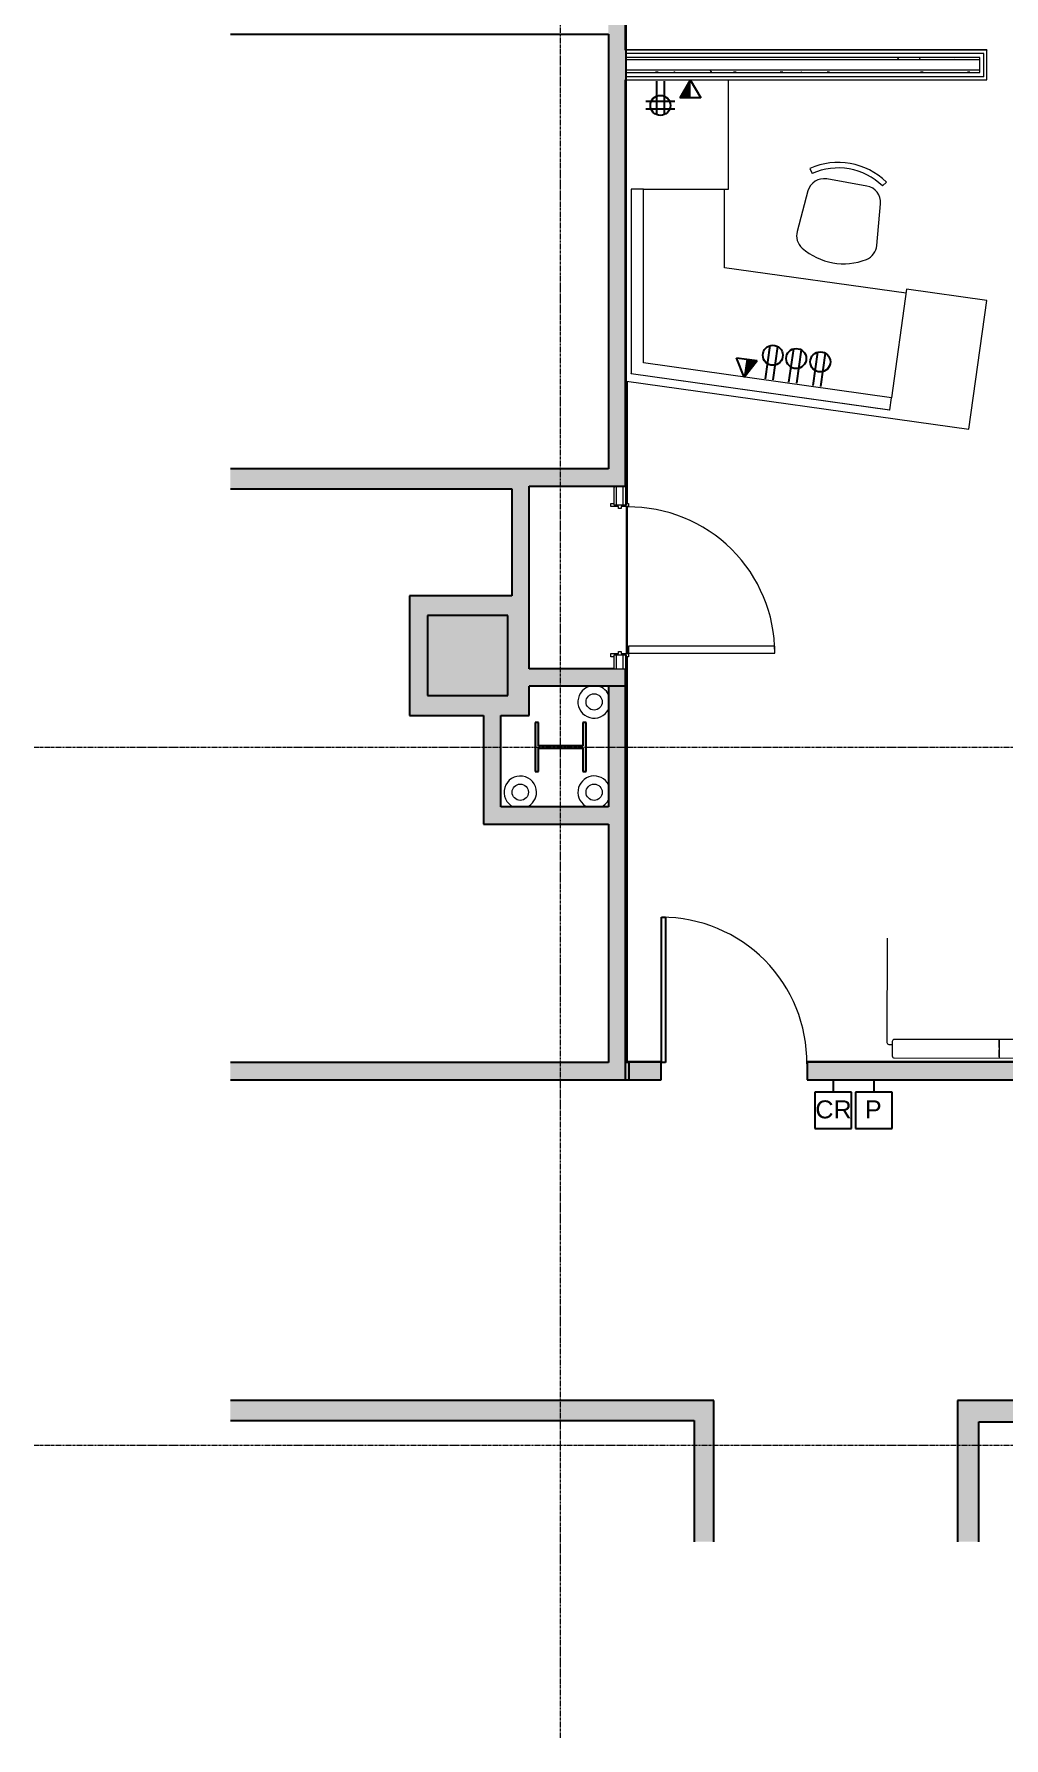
# Model space of a CAD drawing. Header units: inches. Extents: x -610 to 219, y 1022 to 1725.
# Drawn here: x -610 to -371.1, y 1021.9 to 1441.7 of the extents above; entities that cross this region are included whole.
import ezdxf

# ---------------------------------------------------------------- set-up
doc = ezdxf.new("R2010")
doc.units = ezdxf.units.IN
doc.header["$MEASUREMENT"] = 0
doc.linetypes.add('Grid Line 1_2_', pattern=[0.875, 0.5, -0.125, 0.125, -0.125])
for name, color, linetype, lineweight in [('A-ANNO-NOTE', 131, 'Continuous', 9), ('A-DETL', 90, 'Continuous', 9), ('A-DOOR', 31, 'Continuous', 18), ('A-WALL', 113, 'Continuous', 18), ('A-WALL-PATT', 111, 'Continuous', 18), ('I-FURN', 30, 'Continuous', 9), ('I-WALL', 2, 'Continuous', 18), ('Q-CASE', 31, 'Continuous', 9), ('S-COLS', 52, 'Continuous', 18), ('S-GRID', 1, 'Continuous', 9)]:
    doc.layers.add(name, color=color, linetype=linetype, lineweight=lineweight)
doc.styles.add('Arial', font='arial.ttf', dxfattribs={"height": 4.425898})
pattern_1 = [(0, (0, 0), (15.36, 3.84), [0.634, -10.886, 0.634, -10.886, -61.44]), (0, (0, 0), (15.36, 3.84), [-23.04, 0.634, -22.406, 0.634, -10.886, -26.88]), (0, (0, 0), (15.36, 3.84), [-57.6, 0.634, -7.046, 0.634, -18.566]), (120, (5.76, 1.92), (-11.005538, 11.38215), [0.634, -10.886, 0.634, -10.886, -61.44]), (120, (5.76, 1.92), (-11.005538, 11.38215), [-23.04, 0.634, -22.406, 0.634, -10.886, -26.88]), (120, (5.76, 1.92), (-11.005538, 11.38215), [-57.6, 0.634, -7.046, 0.634, -18.566]), (240, (7.68, 9.6), (-4.354462, -15.22215), [0.634, -10.886, 0.634, -10.886, -61.44]), (240, (7.68, 9.6), (-4.354462, -15.22215), [-23.04, 0.634, -22.406, 0.634, -10.886, -26.88]), (240, (7.68, 9.6), (-4.354462, -15.22215), [-57.6, 0.634, -7.046, 0.634, -18.566])]

# ---------------------------------------------------------------- blocks, each defined once
blk = doc.blocks.new('F-Chairs - Side 01-3064985-FIRST FLOOR POWER _ SIGNAL')
at = {"layer": 'I-FURN'}
for p, q in [((-9.57, -3.52), (-8.8, -4.64)), ((8.8, -4.64), (9.57, -3.52)), ((5.02, -5.32), (-5.02, -5.32)), ((-9.07, -9.03), (-9.96, -19.32)), ((9.96, -19.32), (9.07, -9.03))]:
    blk.add_line(p, q, dxfattribs=at)
for centre, radius, start, end in [((0, -17.51), 16.94, 55.6197, 124.3803), ((0, -17.51), 15.59, 55.6197, 124.3803), ((-5.02, -9.38), 4.06, 90, 175.0303), ((5.02, -9.38), 4.06, 4.9697, 90), ((-5.91, -19.67), 4.06, 175.0303, 238.407), ((5.91, -19.67), 4.06, 301.593, 4.9697), ((0, -10.06), 15.35, 238.407, 301.593)]:
    blk.add_arc(centre, radius, start, end, dxfattribs=at)
blk = doc.blocks.new('HighTower_Arlo_LowBack - Sofa-4598288-FIRST FLOOR POWER _ SIGNAL')
at = {"layer": 'I-FURN'}
for p, q in [((-39.43, 14), (-39.43, 10.44)), ((38.93, 14.5), (-38.93, 14.5)), ((-13.14, 12.16), (-13.14, 14.42)), ((-13.14, 14.22), (-13.14, 14.42)), ((-13.14, 14.22), (-13.14, 12.52)), ((13.14, 12.16), (13.14, 14.42)), ((13.14, 14.22), (13.14, 14.42)), ((13.14, 14.22), (13.14, 12.52)), ((39.43, 10.44), (39.43, 14)), ((-40.75, -15), (-40.75, 10.66)), ((-40.25, 11.16), (-39.43, 11.16)), ((-38.93, 9.94), (38.93, 9.94)), ((-13.14, 12.23), (-13.14, 12.52)), ((-13.14, 9.98), (-13.14, 12.23)), ((-13.14, 11.87), (-13.14, 12.16)), ((-13.14, 11.87), (-13.14, 10.18)), ((-13.14, 10.18), (-13.14, 9.98)), ((13.14, 12.23), (13.14, 12.52)), ((13.14, 9.98), (13.14, 12.23)), ((13.14, 11.87), (13.14, 12.16)), ((13.14, 11.87), (13.14, 10.18)), ((13.14, 10.18), (13.14, 9.98)), ((40.25, 11.16), (39.43, 11.16)), ((40.75, -15), (40.75, 10.66))]:
    blk.add_line(p, q, dxfattribs=at)
for centre, start, end in [((-38.93, 14), 90, 180), ((38.93, 14), 0, 90), ((-40.25, 10.66), 90, 180), ((-38.93, 10.44), 180, 270), ((38.93, 10.44), 270, 0), ((40.25, 10.66), 0, 90)]:
    blk.add_arc(centre, 0.5, start, end, dxfattribs=at)
blk = doc.blocks.new('Reception Desk - Reception Desk-4692453-FIRST FLOOR POWER _ SIGNAL')
at = {"layer": 'Q-CASE'}
for p, q in [((3289.97, 738.81), (3285.52, 707.13)), ((3374.22, 726.97), (3289.97, 738.81)), ((3305.26, 704.35), (3309.02, 731.1)), ((3309.43, 734.07), (3309.02, 731.1)), ((3309.02, 731.1), (3370.1, 722.51)), ((3309.43, 734.07), (3309.44, 734.12)), ((3373.1, 725.12), (3309.43, 734.07)), ((3309.44, 734.12), (3373.1, 725.17)), ((3370.1, 722.51), (3370.1, 679.72)), ((3373.1, 725.17), (3373.1, 725.12)), ((3373.1, 679.72), (3373.1, 725.12)), ((3285.52, 707.13), (3305.26, 704.35)), ((3305.4, 705.35), (3350.1, 699.07)), ((3350.1, 699.07), (3350.1, 679.72)), ((3370.1, 679.72), (3349.1, 679.72)), ((3349.1, 679.72), (3349.1, 652.75)), ((3370.1, 679.72), (3373.1, 679.72))]:
    blk.add_line(p, q, dxfattribs=at)
blk = doc.blocks.new('Concrete-Rectangular-Column - 19_75 X 19_75-4626729-FIRST FLOOR POWER _ SIGNAL')
at = {"layer": 'S-COLS'}
blk.add_hatch(color=250, dxfattribs=at).paths.add_polyline_path([(9.875, -9.875), (9.875, 9.875), (-9.875, 9.875), (-9.875, -9.875)], flags=0)
at = {"layer": 'S-COLS', "color": 8, "lineweight": 30}
for p, q in [((9.875, 9.875), (-9.875, 9.875)), ((-9.875, 9.875), (-9.875, -9.875)), ((9.875, -9.875), (9.875, 9.875)), ((-9.875, -9.875), (9.875, -9.875))]:
    blk.add_line(p, q, dxfattribs=at)
blk = doc.blocks.new('W-Wide Flange-Column - W12X87-4624905-FIRST FLOOR POWER _ SIGNAL')
at = {"layer": 'S-COLS'}
blk.add_hatch(color=250, dxfattribs=at).paths.add_polyline_path([(-6.05, -5.44), (-6.05, -6.25), (6.05, -6.25), (6.05, -5.44), (0.2575, -5.44), (0.2575, 5.44), (6.05, 5.44), (6.05, 6.25), (-6.05, 6.25), (-6.05, 5.44), (-0.2575, 5.44), (-0.2575, -5.44)], flags=0)
at = {"layer": 'S-COLS', "color": 8, "lineweight": 30}
for p, q in [((6.05, 6.25), (-6.05, 6.25)), ((-6.05, 6.25), (-6.05, 5.44)), ((-6.05, 5.44), (-0.2575, 5.44)), ((-0.2575, 5.44), (-0.2575, -5.44)), ((0.2575, -5.44), (0.2575, 5.44)), ((0.2575, 5.44), (6.05, 5.44)), ((6.05, 5.44), (6.05, 6.25)), ((-0.2575, -5.44), (-6.05, -5.44)), ((-6.05, -5.44), (-6.05, -6.25)), ((-6.05, -6.25), (6.05, -6.25)), ((6.05, -5.44), (0.2575, -5.44)), ((6.05, -6.25), (6.05, -5.44))]:
    blk.add_line(p, q, dxfattribs=at)
blk = doc.blocks.new('Single Flush_No Glass - 3_-0_x8_-0_-4690381-FIRST FLOOR POWER _ SIGNAL')
at = {"layer": 'A-DOOR'}
for p, q in [((20.24, 38.28), (20.24, 2.28)), ((21.99, 38.28), (20.24, 38.28)), ((21.99, 2.28), (21.99, 38.28)), ((20.24, 2.28), (21.99, 2.28))]:
    blk.add_line(p, q, dxfattribs=at)
at = {"layer": 'A-DOOR', "lineweight": 9}
for p, q in [((-14.88, 2.28), (-14.13, 2.28)), ((-14.88, 1.78), (-14.88, 2.28)), ((-14.13, 2.28), (-14.13, 0.4)), ((-14.13, 0.4), (-13.63, 0.4)), ((-13.63, 0.4), (-13.63, -0.22)), ((21.62, 0.4), (22.12, 0.4)), ((21.62, -0.22), (21.62, 0.4)), ((22.12, 2.28), (22.87, 2.28)), ((22.12, 0.4), (22.12, 2.28)), ((22.87, 2.28), (22.87, 1.78)), ((-14.88, -2.1), (-14.88, -1.35)), ((-14.13, -2.1), (-14.88, -2.1)), ((-14.13, -0.22), (-14.13, -2.1)), ((-13.63, -0.22), (-14.13, -0.22)), ((22.12, -0.22), (21.62, -0.22)), ((22.12, -2.1), (22.12, -0.22)), ((22.87, -2.1), (22.12, -2.1)), ((22.87, -1.35), (22.87, -2.1))]:
    blk.add_line(p, q, dxfattribs=at)
blk.add_arc((21.99, 2.28), 36, 90, 180.5, dxfattribs=at)
blk = doc.blocks.new('Single Glass Door - 36_ x 96_-4851675-FIRST FLOOR POWER _ SIGNAL')
at = {"layer": 'A-DOOR', "lineweight": 30}
for p, q in [((16.90625, -2.125), (17.90625, -2.125)), ((16.90625, -37.9375), (16.90625, -2.125)), ((17.90625, -2.125), (17.90625, -37.9375)), ((17.90625, -37.9375), (16.90625, -37.9375))]:
    blk.add_line(p, q, dxfattribs=at)
at = {"layer": 'A-DOOR', "lineweight": 9}
blk.add_arc((17.90625, -2.125), 35.8125, 179.5, 270, dxfattribs=at)

msp = doc.modelspace()

# ---------------------------------------------------------------- hatches: boundary and pattern name
at = {"layer": 'A-ANNO-NOTE'}
for points in [[(-448.37, 1425.94), (-448.37, 1430.41), (-450.95, 1425.94)], [(-435.08, 1357.16), (-431.9, 1361.22), (-434.46, 1361.58)]]:
    msp.add_hatch(color=256, dxfattribs=at).paths.add_polyline_path(points, flags=0)
at = {"layer": 'A-WALL-PATT', "lineweight": 9}
for points in [[(-464.31, 1334.54), (-464.31, 1679.79), (-468.56, 1679.79), (-468.56, 1334.54)], [(-492.31, 1329.66), (-492.31, 1334.54), (-561.64, 1334.54), (-561.64, 1329.66)], [(-492.31, 1303.29), (-488.06, 1303.29), (-488.06, 1334.54), (-492.31, 1334.54), (-492.31, 1329.66)], [(-467.19, 1330.29), (-464.31, 1330.29), (-464.31, 1334.54), (-488.06, 1334.54), (-488.06, 1330.29), (-471.56, 1330.29)], [(-517.56, 1298.04), (-513.06, 1298.04), (-513.06, 1298.47), (-493.31, 1298.47), (-493.31, 1298.04), (-488.06, 1298.04), (-488.06, 1303.29), (-517.56, 1303.29)], [(-513.06, 1273.79), (-512.31, 1273.79), (-512.31, 1278.72), (-513.06, 1278.72), (-513.06, 1298.04), (-517.56, 1298.04), (-517.56, 1273.79)], [(-488.06, 1279.04), (-488.06, 1298.04), (-493.31, 1298.04), (-493.31, 1279.04)], [(-464.31, 1281.04), (-464.31, 1285.29), (-488.06, 1285.29), (-488.06, 1281.04), (-471.56, 1281.04)], [(-464.31, 1216.1), (-464.31, 1281.04), (-468.56, 1281.04), (-468.56, 1216.1)], [(-499.31, 1273.79), (-488.06, 1273.79), (-488.06, 1279.04), (-493.31, 1279.04), (-493.31, 1278.72), (-512.31, 1278.72), (-512.31, 1273.79)], [(-495.06, 1251.29), (-495.06, 1273.79), (-499.31, 1273.79), (-499.31, 1251.29)], [(-468.56, 1247.04), (-468.56, 1251.29), (-499.31, 1251.29), (-499.31, 1247.04), (-471.56, 1247.04)], [(-464.31, 1188.29), (-464.31, 1216.1), (-468.56, 1216.1), (-468.56, 1188.29)], [(-463.44, 1184.04), (-463.44, 1188.29), (-561.64, 1188.29), (-561.64, 1184.04)], [(-447.44, 1100.16), (-442.56, 1100.16), (-442.56, 1105.04), (-561.64, 1105.04), (-561.64, 1100.16)], [(-233.31, 1099.79), (-233.31, 1105.04), (-382.56, 1105.04), (-382.56, 1099.79), (-291.41, 1099.79)], [(-442.56, 1070.28), (-442.56, 1100.16), (-447.44, 1100.16), (-447.44, 1070.28)], [(-382.56, 1070.28), (-377.31, 1070.28), (-377.31, 1099.79), (-382.56, 1099.79)]]:
    msp.add_hatch(color=7, dxfattribs=at).paths.add_polyline_path(points, flags=0)
h = msp.add_hatch(dxfattribs=at)
h.set_pattern_fill('FP_1', color=256, style=0, pattern_type=2)
h.set_pattern_definition(pattern_1)
h.paths.add_polyline_path([(-377.11, 1435.29), (-377.11, 1435.91), (-464.31, 1435.91), (-464.31, 1435.29), (-381.49, 1435.29)], flags=0)
h = msp.add_hatch(dxfattribs=at)
h.set_pattern_fill('FP_1', color=256, style=0, pattern_type=2)
h.set_pattern_definition(pattern_1)
h.paths.add_polyline_path([(-377.11, 1432.16), (-377.11, 1432.79), (-464.31, 1432.79), (-464.31, 1432.16), (-381.49, 1432.16)], flags=0)
h = msp.add_hatch(dxfattribs=at)
h.set_pattern_fill('FP_1', color=256, style=0, pattern_type=2)
h.set_pattern_definition(pattern_1)
h.paths.add_polyline_path([(-466.56, 1285.29), (-466.56, 1288.66), (-467.19, 1288.66), (-467.19, 1285.29)], flags=0)
h.paths.add_polyline_path([(-467.19, 1325.66), (-466.56, 1325.66), (-466.56, 1330.29), (-467.19, 1330.29)], flags=0)
h = msp.add_hatch(color=7, dxfattribs=at)
h.paths.add_polyline_path([(4.04, 1184.04), (4.04, 1188.29), (-59.44, 1188.29), (-59.44, 1188.19), (-59.5, 1188.13), (-60.46, 1188.13), (-60.47, 1184.64), (-60.55, 1184.5), (-60.69, 1184.42), (-60.77, 1184.41), (-75.48, 1184.42), (-75.62, 1184.5), (-75.7, 1184.64), (-75.71, 1184.72), (-75.71, 1188.13), (-76.63, 1188.13), (-76.69, 1188.19), (-76.69, 1188.29), (-419.56, 1188.29), (-419.56, 1184.04), (1.33, 1184.04)], flags=0)
h.paths.add_polyline_path([(-464.31, 1184.04), (-455.56, 1184.04), (-455.56, 1188.29), (-464.31, 1188.29)], flags=0)

# ---------------------------------------------------------------- linework, layer by layer
at = {"layer": 'A-ANNO-NOTE', "lineweight": 30}
for p, q in [((-456.71, 1430.08), (-456.71, 1421.82)), ((-454.79, 1430.08), (-454.79, 1421.82)), ((-448.37, 1430.41), (-450.95, 1425.94)), ((-448.37, 1430.41), (-445.8, 1425.94)), ((-452.17, 1425.06), (-459.34, 1425.06)), ((-452.17, 1423.15), (-459.34, 1423.15)), ((-445.8, 1425.94), (-450.95, 1425.94)), ((-429.83, 1356.75), (-428.68, 1364.93)), ((-427.94, 1356.48), (-426.79, 1364.67)), ((-424.07, 1355.94), (-422.92, 1364.12)), ((-435.08, 1357.16), (-437.01, 1361.94)), ((-437.01, 1361.94), (-431.9, 1361.22)), ((-435.08, 1357.16), (-431.9, 1361.22)), ((-422.17, 1355.68), (-421.02, 1363.86)), ((-418.14, 1355.11), (-416.99, 1363.29)), ((-416.24, 1354.84), (-415.09, 1363.02)), ((-414.69, 1184.04), (-411.69, 1184.04)), ((-413.19, 1184.04), (-413.19, 1181.04)), ((-404.69, 1184.04), (-401.69, 1184.04)), ((-403.19, 1184.04), (-403.19, 1181.04)), ((-408.69, 1181.04), (-417.69, 1181.04)), ((-417.69, 1181.04), (-417.69, 1172.04)), ((-408.69, 1172.04), (-408.69, 1181.04)), ((-398.69, 1181.04), (-407.69, 1181.04)), ((-407.69, 1181.04), (-407.69, 1172.04)), ((-398.69, 1172.04), (-398.69, 1181.04)), ((-417.69, 1172.04), (-408.69, 1172.04)), ((-407.69, 1172.04), (-398.69, 1172.04))]:
    msp.add_line(p, q, dxfattribs=at)
at = {"layer": 'A-ANNO-NOTE'}
for p, q in [((-448.37, 1430.41), (-450.95, 1425.94)), ((-448.37, 1425.94), (-448.37, 1430.41)), ((-450.95, 1425.94), (-448.37, 1425.94)), ((-434.46, 1361.58), (-435.08, 1357.16)), ((-435.08, 1357.16), (-431.9, 1361.22)), ((-431.9, 1361.22), (-434.46, 1361.58))]:
    msp.add_line(p, q, dxfattribs=at)
at = {"layer": 'A-ANNO-NOTE', "lineweight": 30}
for centre, radius in [((-455.75, 1424.1), 2.47), ((-428.05, 1362.54), 2.47), ((-422.29, 1361.73), 2.47), ((-416.36, 1360.9), 2.48)]:
    msp.add_circle(centre, radius, dxfattribs=at)
at = {"layer": 'A-DETL', "lineweight": 18}
for centre in [(-472.06, 1277.15), (-490.25, 1254.9), (-472.06, 1254.9)]:
    msp.add_circle(centre, 2, dxfattribs=at)
for centre, start, end in [((-472.06, 1277.15), 98.2234, 332.3121), ((-472.06, 1277.15), 27.6879, 81.7766), ((-490.25, 1254.9), 0, 245.3142), ((-472.06, 1254.9), 27.6879, 245.3142), ((-490.25, 1254.9), 294.6858, 0), ((-472.06, 1254.9), 294.6858, 332.3121)]:
    msp.add_arc(centre, 4, start, end, dxfattribs=at)
at = {"layer": 'A-WALL', "color": 8, "lineweight": 30}
for p, q in [((-561.64, 1441.66), (-468.56, 1441.66)), ((-492.31, 1334.54), (-561.64, 1334.54)), ((-561.64, 1329.66), (-492.31, 1329.66)), ((-442.56, 1105.04), (-561.64, 1105.04)), ((-442.56, 1070.28), (-442.56, 1105.04)), ((-561.64, 1100.16), (-447.44, 1100.16)), ((-447.44, 1100.16), (-447.44, 1070.28))]:
    msp.add_line(p, q, dxfattribs=at)
at = {"layer": 'A-WALL'}
for p, q in [((-464.31, 1437.66), (-464.31, 1430.41)), ((-376.11, 1436.91), (-464.31, 1436.91)), ((-377.11, 1435.91), (-464.31, 1435.91)), ((-376.11, 1431.16), (-376.11, 1436.91)), ((-377.11, 1435.29), (-464.31, 1435.29)), ((-377.11, 1432.79), (-464.31, 1432.79)), ((-376.11, 1431.16), (-464.31, 1431.16)), ((-466.56, 1325.66), (-466.56, 1330.29)), ((-464.94, 1325.66), (-464.94, 1330.29)), ((-464.31, 1330.29), (-464.31, 1325.66)), ((-466.56, 1285.29), (-466.56, 1288.66)), ((-464.94, 1285.29), (-464.94, 1288.66)), ((-464.31, 1288.66), (-464.31, 1285.16)), ((-467.19, 1285.29), (-464.31, 1285.29))]:
    msp.add_line(p, q, dxfattribs=at)
at = {"layer": 'A-WALL', "lineweight": 9}
for p, q in [((-375.36, 1437.79), (-464.06, 1437.79)), ((-375.36, 1437.79), (-375.36, 1437.66)), ((-463.94, 1356.18), (-463.94, 1326.04)), ((-464.06, 1289.04), (-464.06, 1325.29)), ((-463.94, 1325.29), (-463.94, 1289.04)), ((-463.94, 1288.29), (-463.94, 1188.54)), ((-464.06, 1188.66), (-455.56, 1188.66)), ((-455.56, 1188.66), (-455.56, 1188.54)), ((-419.56, 1188.54), (-419.56, 1188.66)), ((-419.56, 1188.66), (-302.16, 1188.66))]:
    msp.add_line(p, q, dxfattribs=at)
at = {"layer": 'A-WALL', "color": 55}
msp.add_line((-455.56, 1188.29), (-463.44, 1188.29), dxfattribs=at)
at = {"layer": 'I-WALL', "color": 8, "lineweight": 30}
for p, q in [((-464.31, 1437.66), (-464.31, 1495.85)), ((-468.56, 1441.66), (-468.56, 1334.54)), ((-464.31, 1330.29), (-464.31, 1430.41)), ((-468.56, 1334.54), (-492.31, 1334.54)), ((-492.31, 1329.66), (-492.31, 1303.29)), ((-488.06, 1285.29), (-488.06, 1330.29)), ((-488.06, 1330.29), (-464.31, 1330.29)), ((-492.31, 1303.29), (-517.56, 1303.29)), ((-517.56, 1303.29), (-517.56, 1273.79)), ((-467.19, 1285.29), (-488.06, 1285.29)), ((-464.31, 1184.04), (-464.31, 1285.16)), ((-488.06, 1273.79), (-488.06, 1281.04)), ((-464.31, 1281.04), (-488.06, 1281.04)), ((-468.56, 1281.04), (-468.56, 1251.29)), ((-517.56, 1273.79), (-499.31, 1273.79)), ((-499.31, 1273.79), (-499.31, 1247.04)), ((-495.06, 1273.79), (-488.06, 1273.79)), ((-495.06, 1251.29), (-495.06, 1273.79)), ((-468.56, 1251.29), (-495.06, 1251.29)), ((-499.31, 1247.04), (-468.56, 1247.04)), ((-468.56, 1247.04), (-468.56, 1188.29)), ((-468.56, 1188.29), (-561.64, 1188.29)), ((-463.44, 1188.29), (-464.31, 1188.29)), ((-463.44, 1184.04), (-463.44, 1188.29)), ((-455.56, 1184.04), (-455.56, 1188.29)), ((-419.56, 1188.29), (-419.56, 1184.04)), ((-561.64, 1184.04), (-455.56, 1184.04)), ((-419.56, 1184.04), (4.04, 1184.04)), ((-233.31, 1105.04), (-382.56, 1105.04)), ((-382.56, 1105.04), (-382.56, 1070.28)), ((-377.31, 1099.79), (-233.31, 1099.79)), ((-377.31, 1070.28), (-377.31, 1099.79))]:
    msp.add_line(p, q, dxfattribs=at)
at = {"layer": 'I-WALL'}
for p, q in [((-464.06, 1325.66), (-464.06, 1495.85)), ((-375.36, 1437.66), (-464.31, 1437.66)), ((-377.11, 1432.16), (-377.11, 1435.91)), ((-375.36, 1430.41), (-375.36, 1437.66)), ((-464.31, 1432.16), (-377.11, 1432.16)), ((-464.31, 1430.41), (-375.36, 1430.41)), ((-467.19, 1330.29), (-467.19, 1325.66)), ((-467.19, 1325.66), (-464.06, 1325.66)), ((-467.19, 1288.66), (-467.19, 1285.29)), ((-464.06, 1288.66), (-467.19, 1288.66)), ((-464.06, 1188.54), (-464.06, 1288.66)), ((-455.56, 1188.54), (-464.06, 1188.54)), ((-455.56, 1188.29), (-455.56, 1188.54)), ((-302.16, 1188.54), (-419.56, 1188.54)), ((-419.56, 1188.54), (-419.56, 1188.29))]:
    msp.add_line(p, q, dxfattribs=at)
at = {"layer": 'I-WALL', "color": 55}
msp.add_line((-302.16, 1188.29), (-419.56, 1188.29), dxfattribs=at)
at = {"layer": 'S-GRID', "linetype": 'Grid Line 1_2_'}
for p, q in [((-480.31, 1021.94), (-480.31, 1712.92)), ((-609.99, 1266.04), (207.32, 1266.04)), ((-609.99, 1094.04), (207.32, 1094.04))]:
    msp.add_line(p, q, dxfattribs=at)

# ---------------------------------------------------------------- block references
at = {"layer": 'A-DOOR'}
for name, p, rotation in [('Single Flush_No Glass - 3_-0_x8_-0_-4690381-FIRST FLOOR POWER _ SIGNAL', (-465.84, 1311.16), 269.9999999999999), ('Single Glass Door - 36_ x 96_-4851675-FIRST FLOOR POWER _ SIGNAL', (-437.56, 1186.16), 180)]:
    msp.add_blockref(name, p, dxfattribs=dict(at, rotation=rotation))
at = {"layer": 'I-FURN'}
for name, p, rotation in [('F-Chairs - Side 01-3064985-FIRST FLOOR POWER _ SIGNAL', (-408.9, 1410.34), 349.9999999999997), ('HighTower_Arlo_LowBack - Sofa-4598288-FIRST FLOOR POWER _ SIGNAL', (-359.19, 1203.92), 179.9581466894163)]:
    msp.add_blockref(name, p, dxfattribs=dict(at, rotation=rotation))
at = {"layer": 'Q-CASE', "rotation": 180}
msp.add_blockref('Reception Desk - Reception Desk-4692453-FIRST FLOOR POWER _ SIGNAL', (2910.16, 2083.17), dxfattribs=at)
at = {"layer": 'S-COLS', "color": 55}
msp.add_blockref('Concrete-Rectangular-Column - 19_75 X 19_75-4626729-FIRST FLOOR POWER _ SIGNAL', (-503.19, 1288.6), dxfattribs=at)
at = {"layer": 'S-COLS', "color": 55, "rotation": 89.99999999999991}
msp.add_blockref('W-Wide Flange-Column - W12X87-4624905-FIRST FLOOR POWER _ SIGNAL', (-480.31, 1266.04), dxfattribs=at)

# ---------------------------------------------------------------- texts
at = {"layer": 'A-ANNO-NOTE', "insert": (-417.58, 1178.99), "char_height": 4.426, "width": 10.584, "attachment_point": 1, "line_spacing_factor": 0.938532, "style": 'Arial'}
msp.add_mtext('CR', dxfattribs=at)

# ---------------------------------------------------------------- next in the draw order: texts
at = {"layer": 'A-ANNO-NOTE', "insert": (-405.38, 1178.99), "char_height": 4.43, "width": 4.914, "attachment_point": 1, "line_spacing_factor": 0.938532, "style": 'Arial', "bg_fill": 3, "box_fill_scale": 1.25, "bg_fill_color": 0, "bg_fill_transparency": 0}
msp.add_mtext('P', dxfattribs=at)

doc.saveas('drawing.dxf')
